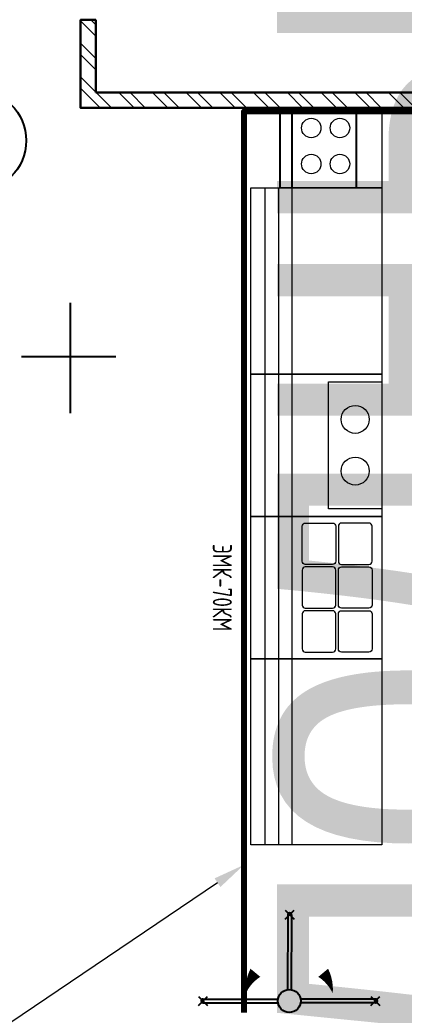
# Model space of a CAD drawing. Header units: millimetres. Extents: x -136099598 to 9192475, y 0 to 779331.
# Drawn here: x -136085096 to -136082074, y 207808 to 215640 of the extents above; entities that cross this region are included whole.
import ezdxf
from ezdxf import colors
from ezdxf.entities.mleader import LeaderData, LeaderLine
from ezdxf.enums import TextEntityAlignment as Align
from ezdxf.math import Vec2, Vec3

# ---------------------------------------------------------------- set-up
doc = ezdxf.new("R2018")
doc.units = ezdxf.units.MM
doc.header["$MEASUREMENT"] = 0
doc.layers.get('0').update_dxf_attribs({"color": 250, "lineweight": 9})
doc.layers.get('Defpoints').update_dxf_attribs({"color": 8})
for name, color, linetype in [('2d', 250, 'Continuous'), ('NAME', 164, 'Continuous'), ('ТХ', 7, 'Continuous'), ('ТХ_оборуд.пищеблок', 250, 'Continuous')]:
    doc.layers.add(name, color=color, linetype=linetype)
doc.layers.add('АР_Выноски_пожарная зона', color=7, linetype='Continuous', lineweight=5, true_color=0xdb0000)
doc.layers.add('АР_Граница ПБ', color=7, linetype='Continuous', lineweight=80, true_color=0xf60404)
for name, color, linetype, lineweight in [('АР_Маркер экспликации', 239, 'Continuous', 13), ('АР_Номер помещения', 1, 'Continuous', 25), ('АР_Отметки', 250, 'Continuous', 15), ('АР_Перегородки кирпич', 244, 'Continuous', 30), ('АР_Перегородки_кирпич_Штрих', 244, 'Continuous', 5), ('АР_Помещения_площадь', 19, 'Continuous', 9)]:
    doc.layers.add(name, color=color, linetype=linetype, lineweight=lineweight)
doc.layers.add('АР_Названия помещений', color=124, linetype='Continuous', lineweight=5, plot=False)
doc.styles.add('ISOCPEUR', font='isocpeur.ttf', dxfattribs={"width": 0.7})
doc.styles.get("Standard").update_dxf_attribs({"font": 'isocpeur.ttf'})
doc.styles.add('tdCAD', font='simplex.shx', dxfattribs={"width": 0.7})
doc.styles.add('ГОСТ 2.304', font='isocpeur.ttf', dxfattribs={"width": 0.7})

# ---------------------------------------------------------------- blocks, each defined once
blk = doc.blocks.new('_DotSmall')
at = {"color": 0, "linetype": 'ByBlock', "const_width": 0.5}
blk.add_lwpolyline([(-0.0625, 0, 1), (0.0625, 0, 1)], format="xyb", close=True, dxfattribs=at)
blk = doc.blocks.new('Аста ЭМК-70КМ')
at = {"layer": '2d', "lineweight": 0}
blk.add_lwpolyline([(0, 0), (1120, 0), (1120, -705), (0, -705)], close=True, dxfattribs=at)
for points in [[(52.5, -102.499999999995), (52.5, -317.4999999999948, 0.414213562373095), (77.5, -342.4999999999948), (352.5, -342.4999999999948, 0.414213562373095), (377.5, -317.4999999999948), (377.5, -102.4999999999949, 0.414213562373095), (352.5, -77.49999999999488), (77.5, -77.499999999995, 0.414213562373095)], [(722.5, -102.499999999995), (722.5, -317.4999999999949, -0.414213562373095), (697.5, -342.4999999999949), (422.5, -342.4999999999949, -0.414213562373095), (397.5, -317.4999999999949), (397.5, -102.4999999999949, -0.414213562373095), (422.5, -77.49999999999488), (697.5, -77.499999999995, -0.414213562373095)], [(1067.5, -102.499999999995), (1067.5, -317.4999999999948, -0.414213562373095), (1042.5, -342.4999999999948), (767.5, -342.4999999999948, -0.414213562373095), (742.5, -317.4999999999948), (742.5, -102.4999999999949, -0.414213562373095), (767.5, -77.49999999999488), (1042.5, -77.499999999995, -0.414213562373095)], [(52.49999999999909, -602.4999999999951), (52.49999999999909, -387.4999999999953, -0.414213562373095), (77.49999999999909, -362.4999999999953), (352.4999999999991, -362.4999999999953, -0.414213562373095), (377.4999999999991, -387.4999999999953), (377.4999999999991, -602.4999999999952, -0.414213562373095), (352.4999999999991, -627.4999999999952), (77.49999999999909, -627.4999999999951, -0.414213562373095)], [(722.5000000000009, -602.4999999999951), (722.5000000000009, -387.4999999999952, 0.414213562373095), (697.5000000000009, -362.4999999999952), (422.5000000000009, -362.4999999999952, 0.414213562373095), (397.5000000000009, -387.4999999999952), (397.5000000000009, -602.4999999999952, 0.414213562373095), (422.5000000000009, -627.4999999999952), (697.5000000000009, -627.4999999999951, 0.414213562373095)], [(1067.500000000001, -602.4999999999951), (1067.500000000001, -387.4999999999953, 0.414213562373095), (1042.500000000001, -362.4999999999953), (767.5000000000009, -362.4999999999953, 0.414213562373095), (742.5000000000009, -387.4999999999953), (742.5000000000009, -602.4999999999952, 0.414213562373095), (767.5000000000009, -627.4999999999952), (1042.500000000001, -627.4999999999951, 0.414213562373095)]]:
    blk.add_lwpolyline(points, format="xyb", close=True, dxfattribs=at)
for points in [[(1120, -705), (1120, -1030), (0, -1030), (0, -705)], [(0, -813.3333333333334), (1120, -813.3333333333334)], [(-7.105427357601002e-15, -921.6666666666666), (1120, -921.6666666666666)]]:
    blk.add_lwpolyline(points, dxfattribs=at)
at = {"layer": 'NAME', "lineweight": 50, "ltscale": 1.2, "style": 'tdCAD', "width": 0.7}
blk.add_text('ЭМК-70КМ', height=150, dxfattribs=at).set_placement((560, -1255), align=Align.MIDDLE_CENTER)
blk = doc.blocks.new('td_2d_RamkaOK61', base_point=(-209.1524731564987, 29896.44388030979))
at = {"layer": '2d'}
for p, q in [((-244.5078122158235, 30539.08854125047), (-173.7971340971677, 30609.79921936912)), ((-173.7971340971641, 30539.08854125047), (-244.5078122158199, 30609.79921936912)), ((-922.5687462270437, 29864.05009230718), (-851.8580681083879, 29934.76077042583)), ((-851.8580681083843, 29864.05009230718), (-922.56874622704, 29934.76077042584)), ((-244.5078122158229, 29183.08854125047), (-173.7971340971671, 29253.79921936912)), ((-173.7971340971635, 29183.08854125047), (-244.5078122158193, 29253.79921936912))]:
    blk.add_line(p, q, dxfattribs=at)
at = {"layer": '2d', "ltscale": 600}
for points in [[(-224.1524731564975, 30574.44388030979), (-224.1524731564969, 29985.18507705629)], [(-194.1524731564975, 30574.44388030979), (-194.1524731564969, 29985.18507705629)], [(-887.2134071677158, 29914.40543136651), (-297.8936699029928, 29911.44388030979)], [(-887.2134071677158, 29884.40543136651), (-297.8936699029928, 29881.44388030979)], [(-224.1524731564969, 29218.44388030979), (-224.1524731564969, 29807.7026835633)], [(-194.1524731564969, 29218.44388030979), (-194.1524731564969, 29807.7026835633)]]:
    blk.add_lwpolyline(points, dxfattribs=at)
at = {"layer": '2d'}
for points in [[(-550.6853899300295, 29956.27625658185, 0, 0, -0.1778110492617582), (-430.7912638110574, 30163.09138726869, 100, 0, -0.1307508436712636), (-268.9848494285179, 30237.97679708336, 0, 0, -1.658802837348317)], [(-550.6853899300295, 29836.61150403779, 0, 0, 0.1778110492617582), (-430.7912638110574, 29629.79637335095, 100, 0, 0.1307508436712636), (-268.9848494285179, 29554.91096353628, 0, 0, 1.658802837348317)]]:
    blk.add_lwpolyline(points, format="xyseb", dxfattribs=at)
blk.add_circle((-209.1524731564987, 29896.44388030979), 90, dxfattribs=at)
for centre, start, end in [((-209.1524731564956, 30574.44388030979), 0, 180), ((-887.2134071677158, 29899.40543136651), 90, 270), ((-209.1524731564953, 29218.44388030979), 180, 0)]:
    blk.add_arc(centre, 15, start, end, dxfattribs=at)
blk = doc.blocks.new('*U445')
at = {"layer": 'АР_Номер помещения', "color": 7}
blk.add_circle((-1642.594434045753, -7528.354076333582), 400, dxfattribs=at)
at = {"color": 7, "style": 'ISOCPEUR', "width": 0.7, "flags": 1}
blk.add_attdef('КАТЕГОРИЯ', (-499.1655280450395, -2092.186355050572), '', height=250, dxfattribs=at)
at = {"layer": 'АР_Номер помещения', "color": 7, "style": 'ISOCPEUR', "width": 0.7}
blk.add_attdef('НОМЕР_ПОМЕЩЕНИЯ', text='', height=300, dxfattribs=at).set_placement((-1642.594434048664, -7528.354076333582), align=Align.MIDDLE_CENTER)
at = {"layer": 'АР_Помещения_площадь', "color": 7, "lineweight": 30, "width": 0.7, "flags": 104}
blk.add_attdef('ИМЯ_ПОМЕЩЕНИЯ', text='', height=100, dxfattribs=at).set_placement((157.6277002443094, 1217.141369806137), align=Align.MIDDLE_CENTER)
at = {"layer": 'АР_Помещения_площадь', "color": 7, "style": 'ISOCPEUR', "width": 0.7}
blk.add_attdef('ПЛОЩАДЬ_ПОМЕЩЕНИЯ', text='', height=200, dxfattribs=at).set_placement((-601.1226209748311, -7540.792272120731), align=Align.MIDDLE_RIGHT)
blk = doc.blocks.new('*U54')
at = {"color": 7, "style": 'ISOCPEUR', "width": 0.7, "flags": 1}
blk.add_attdef('КАТЕГОРИЯ', (-499.1655280450395, -2092.186355050572), '', height=250, dxfattribs=at)
at = {"layer": 'АР_Номер помещения', "color": 7, "style": 'ISOCPEUR', "width": 0.7}
blk.add_attdef('НОМЕР_ПОМЕЩЕНИЯ', text='', height=300, dxfattribs=at).set_placement((1759.370949501605, -1666.384517061959), align=Align.MIDDLE_CENTER)
at = {"layer": 'АР_Помещения_площадь', "color": 7, "lineweight": 30, "width": 0.7, "flags": 104}
blk.add_attdef('ИМЯ_ПОМЕЩЕНИЯ', text='', height=100, dxfattribs=at).set_placement((157.6277002443094, 1217.141369806137), align=Align.MIDDLE_CENTER)
at = {"layer": 'АР_Помещения_площадь', "color": 7, "style": 'ISOCPEUR', "width": 0.7}
blk.add_attdef('ПЛОЩАДЬ_ПОМЕЩЕНИЯ', text='', height=200, dxfattribs=at).set_placement((4213.027179712615, -2252.832365766417), align=Align.MIDDLE_RIGHT)
blk = doc.blocks.new('A$C13decc58')
at = {"layer": 'АР_Перегородки_кирпич_Штрих', "ltscale": 100}
h = blk.add_hatch(dxfattribs=at)
h.set_pattern_fill('ANSI32', color=256, scale=500)
h.set_pattern_definition([(45, (-939456.71843819, 101324.7362531829), (-132.5825214724777, 132.5825214724777), []), (45, (-939368.3300906899, 101324.7362531829), (-132.5825214724777, 132.5825214724777), [])])
h.paths.add_polyline_path([(19860.06397059988, 51631.84447662788), (20432.48835189836, 51631.84503147751), (20432.48835189836, 51751.84503147751), (19860.06397059988, 51751.84447662788), (19860.06397059988, 55008.15099172259), (20432.48828272204, 55008.15154657222), (20432.48819051529, 55128.17274373607), (19740.06397059988, 55128.1464318498), (19740.06397059988, 51401.38903155096), (18874.21241257535, 51401.38903155085), (18874.21241257535, 51281.38903155085), (19740.06397059988, 51281.38903155096), (19740.06397059999, 47767.33505241899), (19860.06397059999, 47767.33505241899)])
at = {"layer": '2d', "lineweight": 0}
for points in [[(16525.06397059988, 53463.839245582), (16525.06397059988, 53788.839245582), (17645.06397059988, 53788.839245582), (17645.06397059988, 53463.839245582)], [(17645.06397059988, 53680.50591224863), (16525.06397059988, 53680.50591224863)], [(17645.06397059988, 53572.17257891526), (16525.06397059988, 53572.17257891526)], [(16585.06397059988, 52758.839245582), (16585.06397059988, 53178.839245582), (17585.06397059988, 53178.839245582), (17585.06397059988, 52758.839245582)]]:
    blk.add_lwpolyline(points, dxfattribs=at)
blk.add_lwpolyline([(17645.06397059988, 52758.839245582), (16525.06397059988, 52758.839245582), (16525.06397059988, 53463.839245582), (17645.06397059988, 53463.839245582)], close=True, dxfattribs=at)
for centre, radius in [((19298.60639542848, 53314.366177066), 76.61242834352596), ((19581.84022142668, 53314.366177066), 76.61242834352596), ((19298.60639542848, 53088.866177066), 76.61242834352596), ((19581.84022142668, 53088.866177066), 76.61242834352596), ((16881.73063726586, 52968.839245582), 110), ((17288.39730393389, 52968.839245582), 110)]:
    blk.add_circle(centre, radius, dxfattribs=at)
at = {"layer": 'Defpoints', "color": 1, "ltscale": 100}
for p, q in [((17780.38310702157, 54851.77715952124), (17780.38310702157, 55592.83805718494)), ((17337.41657208206, 55208.29236259183), (18206.13081625965, 55208.29236259183))]:
    blk.add_line(p, q, dxfattribs=at)
at = {"layer": 'АР_Граница ПБ', "ltscale": 50}
blk.add_lwpolyline([(19710.52757238527, 51401.38903155096), (19710.52757238527, 53844.53105239128), (12621.95098016411, 53844.53105239128)], dxfattribs=at)
at = {"layer": 'АР_Перегородки кирпич', "linetype": 'Continuous', "ltscale": 100}
blk.add_line((20432.48828270574, 55008.17274365295), (19860.06397059988, 55008.15099172259), dxfattribs=at)
for points in [[(19740.06397059988, 51401.38903155096), (19740.06397059988, 55128.1464318498), (20432.48819051529, 55128.17274373607), (20432.48828272204, 55008.15154657222)], [(19860.06397059988, 55008.15099172259), (19860.06397059988, 51751.84447662788)]]:
    blk.add_lwpolyline(points, dxfattribs=at)
at = {"layer": 'ТХ_оборуд.пищеблок', "lineweight": 0}
for points in [[(13940.06397059988, 53463.839245582), (13940.06397059988, 53788.839245582), (15405.06397059988, 53788.839245582), (15405.06397059988, 53463.839245582)], [(17645.06397059988, 53463.839245582), (17645.06397059988, 53788.839245582), (19110.06397059988, 53788.839245582), (19110.06397059988, 53463.839245582)], [(15405.06397059988, 53680.50591224863), (13940.06397059988, 53680.50591224863)], [(19110.06397059988, 53680.50591224863), (17645.06397059988, 53680.50591224863)], [(15405.06397059988, 53572.17257891526), (13940.06397059988, 53572.17257891526)], [(19110.06397059988, 53572.17257891526), (17645.06397059988, 53572.17257891526)]]:
    blk.add_lwpolyline(points, dxfattribs=at)
at = {"layer": 'ТХ_оборуд.пищеблок', "lineweight": 0, "ltscale": 100}
blk.add_lwpolyline([(19110.06397059988, 52758.839245582), (19110.06397059988, 53558.839245582), (19740.06397059988, 53558.839245582), (19740.06397059988, 52758.839245582)], close=True, dxfattribs=at)
at = {"layer": 'ТХ_оборуд.пищеблок', "ltscale": 100}
for points in [[(19110.06397059988, 53558.839245582), (19740.06397059988, 53558.839245582)], [(19110.06397059988, 53463.839245582), (19740.06397059988, 53463.839245582)], [(19110.06397059988, 52958.839245582), (19110.06397059988, 52958.839245582), (19740.06397059988, 52958.839245582)]]:
    blk.add_lwpolyline(points, dxfattribs=at)
at = {"layer": 'ТХ_оборуд.пищеблок', "lineweight": 0}
for points in [[(15405.06397059988, 52758.839245582), (13940.06397059988, 52758.839245582), (13940.06397059988, 53463.839245582), (15405.06397059988, 53463.839245582)], [(19110.06397059988, 52758.839245582), (17645.06397059988, 52758.839245582), (17645.06397059988, 53463.839245582), (19110.06397059988, 53463.839245582)]]:
    blk.add_lwpolyline(points, close=True, dxfattribs=at)
at = {"layer": 'АР_Маркер экспликации', "color": 7}
blk.add_blockref('*U445', (21124.77524492927, 63484.65666040068), dxfattribs=at)
ref = blk.add_blockref('*U54', (6766.657196265209, 55287.44779997307), dxfattribs=at)
lines = blk.add_mtext('\\W0.8000;Холодный цех', dxfattribs={"layer": 'АР_Названия помещений', "insert": (8617.798218004638, 54209.1099042393), "char_height": 2696.650800543634, "width": 926.9399707174232, "attachment_point": 1})
ref.add_attrib('ИМЯ_ПОМЕЩЕНИЯ', '', (8617.798218004638, 54209.1099042393), dxfattribs={"flags": 104}).embed_mtext(lines)
at = {"layer": 'ТХ', "lineweight": 0, "rotation": 179.9999999999999}
blk.add_blockref('td_2d_RamkaOK61', (12711.79821800464, 53487.21278238297), dxfattribs=at)
at = {"layer": 'ТХ_оборуд.пищеблок', "lineweight": 0, "rotation": 180}
blk.add_blockref('Аста ЭМК-70КМ', (16525.06397059988, 52758.839245582), dxfattribs=at)
at = {"layer": 'АР_Выноски_пожарная зона'}
ml = blk.add_multileader_mtext('Standard', dxfattribs=at)
ml.set_content('Над раздаточной зоной подвесной экран: зашить гипсовыми огнестойкими листами типа Кнауф Файерборд\\Pгруппы горючести НГ в 2 слоя с обеих сторон (или аналог) по метал. каркасу до перекрытия отметка низа зашивки на высоте 2 м от ур. ч. п.', color=256, style='ГОСТ 2.304')
ml.set_leader_properties()
ml.build(insert=Vec2(0, 0))
ml.multileader.update_dxf_attribs({"text_left_attachment_type": 6, "text_right_attachment_type": 6, "dogleg_length": 100, "arrow_head_size": 250})
ctx = ml.context
ctx.base_point, ctx.char_height, ctx.arrow_head_size, ctx.landing_gap_size, ctx.plane_origin = Vec3(1260.08880629181, 60747.78112196375), 300, 250, 25, Vec3(3568.029378076782, 60315.87440660701)
ctx.left_attachment, ctx.right_attachment = 6, 6
notes = []
notes.append((ctx, [(1, (1, 1, 0), (9117.08880629181, 60747.78112196375), (-1, 0), 100, [(0, [(13782.31480091461, 53844.53105239128)], 256, [])])]))
ctx.mtext.insert, ctx.mtext.width, ctx.mtext.flow_direction = Vec3(1285.088806291809, 61137.78112196375), 7919.954485645439, 5
at = {"layer": 'АР_Отметки'}
ml = blk.add_multileader_mtext('Standard', dxfattribs=at)
ml.set_content('-0,010', color=256, style='ISOCPEUR')
ml.set_leader_properties(color=256, linetype='Continuous', lineweight=-1)
ml.set_arrow_properties(name='DOTSMALL')
ml.build(insert=Vec2(0, 0))
ml.multileader.update_dxf_attribs({"has_text_frame": 1, "text_left_attachment_type": 4, "text_right_attachment_type": 4, "dogleg_length": 100, "arrow_head_size": 180})
ctx = ml.context
ctx.base_point, ctx.char_height, ctx.arrow_head_size, ctx.landing_gap_size, ctx.plane_origin = Vec3(37116.12529487745, 68979.61899858073, 2.299351988461806e-08), 250, 180, 50, Vec3(37034.73184502823, 67778.72147311713, 2.299351988461806e-08)
ctx.left_attachment, ctx.right_attachment = 4, 4
notes.append((ctx, [(0, (0, 0, 0), (0, 0), (1, 0), 1, [])]))
ctx.mtext.insert, ctx.mtext.width, ctx.mtext.line_spacing_style, ctx.mtext.flow_direction = Vec3(37166.12529487745, 69379.61899858073, 2.299351988461806e-08), 852.6970314602484, 2, 5
ml = blk.add_multileader_mtext('Standard', dxfattribs=at)
ml.set_content('0,000', color=256, style='ISOCPEUR')
ml.set_leader_properties(color=256, linetype='Continuous', lineweight=-1)
ml.set_arrow_properties(name='DOTSMALL')
ml.build(insert=Vec2(0, 0))
ml.multileader.update_dxf_attribs({"has_text_frame": 1, "text_left_attachment_type": 4, "text_right_attachment_type": 4, "dogleg_length": 100, "arrow_head_size": 180})
ctx = ml.context
ctx.base_point, ctx.char_height, ctx.arrow_head_size, ctx.landing_gap_size, ctx.plane_origin = Vec3(36698.10734045901, 66870.89629536273, 1.149675994230903e-08), 250, 180, 50, Vec3(36616.7138906098, 65669.99876989913, 1.149675994230903e-08)
ctx.left_attachment, ctx.right_attachment = 4, 4
notes.append((ctx, [(0, (0, 0, 0), (0, 0), (1, 0), 1, [])]))
ctx.mtext.insert, ctx.mtext.width, ctx.mtext.line_spacing_style, ctx.mtext.flow_direction = Vec3(36748.10734045901, 67270.89629536273, 1.149675994230903e-08), 852.6970314602484, 2, 5
ml = blk.add_multileader_mtext('Standard', dxfattribs=at)
ml.set_content('+1,975', color=256, style='ISOCPEUR')
ml.set_leader_properties(color=256, linetype='Continuous', lineweight=-1)
ml.set_arrow_properties(name='DOTSMALL')
ml.build(insert=Vec2(0, 0))
ml.multileader.update_dxf_attribs({"has_text_frame": 1, "text_left_attachment_type": 4, "text_right_attachment_type": 4, "dogleg_length": 100, "arrow_head_size": 180})
ctx = ml.context
ctx.base_point, ctx.char_height, ctx.arrow_head_size, ctx.landing_gap_size, ctx.plane_origin = Vec3(41925.21950890985, 65726.83752085234, 1.149675994230903e-08), 250, 180, 50, Vec3(41843.82605906064, 64525.93999538873, 1.149675994230903e-08)
ctx.left_attachment, ctx.right_attachment = 4, 4
notes.append((ctx, [(0, (0, 0, 0), (0, 0), (1, 0), 1, [])]))
ctx.mtext.insert, ctx.mtext.width, ctx.mtext.line_spacing_style, ctx.mtext.flow_direction = Vec3(41975.21950890985, 66126.83752085234, 1.149675994230903e-08), 852.6970314602484, 2, 5
ml = blk.add_multileader_mtext('Standard', dxfattribs=at)
ml.set_content('-0,010', color=256, style='ISOCPEUR')
ml.set_leader_properties(color=256, linetype='Continuous', lineweight=-1)
ml.set_arrow_properties(name='DOTSMALL')
ml.build(insert=Vec2(0, 0))
ml.multileader.update_dxf_attribs({"has_text_frame": 1, "text_left_attachment_type": 4, "text_right_attachment_type": 4, "dogleg_length": 100, "arrow_head_size": 180})
ctx = ml.context
ctx.base_point, ctx.char_height, ctx.arrow_head_size, ctx.landing_gap_size, ctx.plane_origin = Vec3(28121.69119349617, 65416.34291859937, 1.149675994230903e-08), 250, 180, 50, Vec3(28040.29774364695, 64215.44539313577, 1.149675994230903e-08)
ctx.left_attachment, ctx.right_attachment = 4, 4
notes.append((ctx, [(0, (0, 0, 0), (0, 0), (1, 0), 1, [])]))
ctx.mtext.insert, ctx.mtext.width, ctx.mtext.line_spacing_style, ctx.mtext.flow_direction = Vec3(28171.69119349617, 65816.34291859937, 1.149675994230903e-08), 852.6970314602484, 2, 5
ml = blk.add_multileader_mtext('Standard', dxfattribs=at)
ml.set_content('0,000', color=256, style='ISOCPEUR')
ml.set_leader_properties(color=256, linetype='Continuous', lineweight=-1)
ml.set_arrow_properties(name='DOTSMALL')
ml.build(insert=Vec2(0, 0))
ml.multileader.update_dxf_attribs({"has_text_frame": 1, "text_left_attachment_type": 4, "text_right_attachment_type": 4, "dogleg_length": 100, "arrow_head_size": 180})
ctx = ml.context
ctx.base_point, ctx.char_height, ctx.arrow_head_size, ctx.landing_gap_size, ctx.plane_origin = Vec3(25651.61963318079, 65250.82964228594, 1.149675994230903e-08), 250, 180, 50, Vec3(25570.22618333157, 64049.93211682234, 1.149675994230903e-08)
ctx.left_attachment, ctx.right_attachment = 4, 4
notes.append((ctx, [(0, (0, 0, 0), (0, 0), (1, 0), 1, [])]))
ctx.mtext.insert, ctx.mtext.width, ctx.mtext.line_spacing_style, ctx.mtext.flow_direction = Vec3(25701.61963318079, 65650.82964228594, 1.149675994230903e-08), 852.6970314602484, 2, 5
ml = blk.add_multileader_mtext('Standard', dxfattribs=at)
ml.set_content('+1,975', color=256, style='ISOCPEUR')
ml.set_leader_properties(color=256, linetype='Continuous', lineweight=-1)
ml.set_arrow_properties(name='DOTSMALL')
ml.build(insert=Vec2(0, 0))
ml.multileader.update_dxf_attribs({"has_text_frame": 1, "text_left_attachment_type": 4, "text_right_attachment_type": 4, "dogleg_length": 100, "arrow_head_size": 180})
ctx = ml.context
ctx.base_point, ctx.char_height, ctx.arrow_head_size, ctx.landing_gap_size, ctx.plane_origin = Vec3(67184.22567741433, 63069.28110459947, 1.149675994230903e-08), 250, 180, 50, Vec3(67102.83222756512, 61868.38357913587, 1.149675994230903e-08)
ctx.left_attachment, ctx.right_attachment = 4, 4
notes.append((ctx, [(0, (0, 0, 0), (0, 0), (1, 0), 1, [])]))
ctx.mtext.insert, ctx.mtext.width, ctx.mtext.line_spacing_style, ctx.mtext.flow_direction = Vec3(67234.22567741433, 63469.28110459947, 1.149675994230903e-08), 852.6970314602484, 2, 5
ml = blk.add_multileader_mtext('Standard', dxfattribs=at)
ml.set_content('0,000', color=256, style='ISOCPEUR')
ml.set_leader_properties(color=256, linetype='Continuous', lineweight=-1)
ml.set_arrow_properties(name='DOTSMALL')
ml.build(insert=Vec2(0, 0))
ml.multileader.update_dxf_attribs({"has_text_frame": 1, "text_left_attachment_type": 4, "text_right_attachment_type": 4, "dogleg_length": 100, "arrow_head_size": 180})
ctx = ml.context
ctx.base_point, ctx.char_height, ctx.arrow_head_size, ctx.landing_gap_size, ctx.plane_origin = Vec3(67976.92597944965, 56051.67990142445, 1.149675994230903e-08), 250, 180, 50, Vec3(67895.53252960043, 54850.78237596084, 1.149675994230903e-08)
ctx.left_attachment, ctx.right_attachment = 4, 4
notes.append((ctx, [(0, (0, 0, 0), (0, 0), (1, 0), 1, [])]))
ctx.mtext.insert, ctx.mtext.width, ctx.mtext.line_spacing_style, ctx.mtext.flow_direction = Vec3(68026.92597944965, 56451.67990142445, 1.149675994230903e-08), 852.6970314602484, 2, 5
for ctx, leaders in notes:
    for number, flags, end, landing, length, lines in leaders:
        leader = LeaderData()
        leader.index, (leader.has_last_leader_line, leader.has_dogleg_vector, leader.attachment_direction) = number, flags
        leader.last_leader_point, leader.dogleg_vector, leader.dogleg_length = Vec3(end), Vec3(landing), length
        for number, points, colour, breaks in lines:
            line = LeaderLine()
            line.index, line.vertices, line.color, line.breaks = number, Vec3.list(points), colors.encode_raw_color(colour), breaks
            leader.lines.append(line)
        ctx.leaders.append(leader)

msp = doc.modelspace()

# ---------------------------------------------------------------- block references
at = {"ltscale": 150, "rotation": 89.99999999999999}
msp.add_blockref('A$C13decc58', (-136029490.0077386, 195207.3540922937), dxfattribs=at)

doc.saveas('drawing.dxf')
